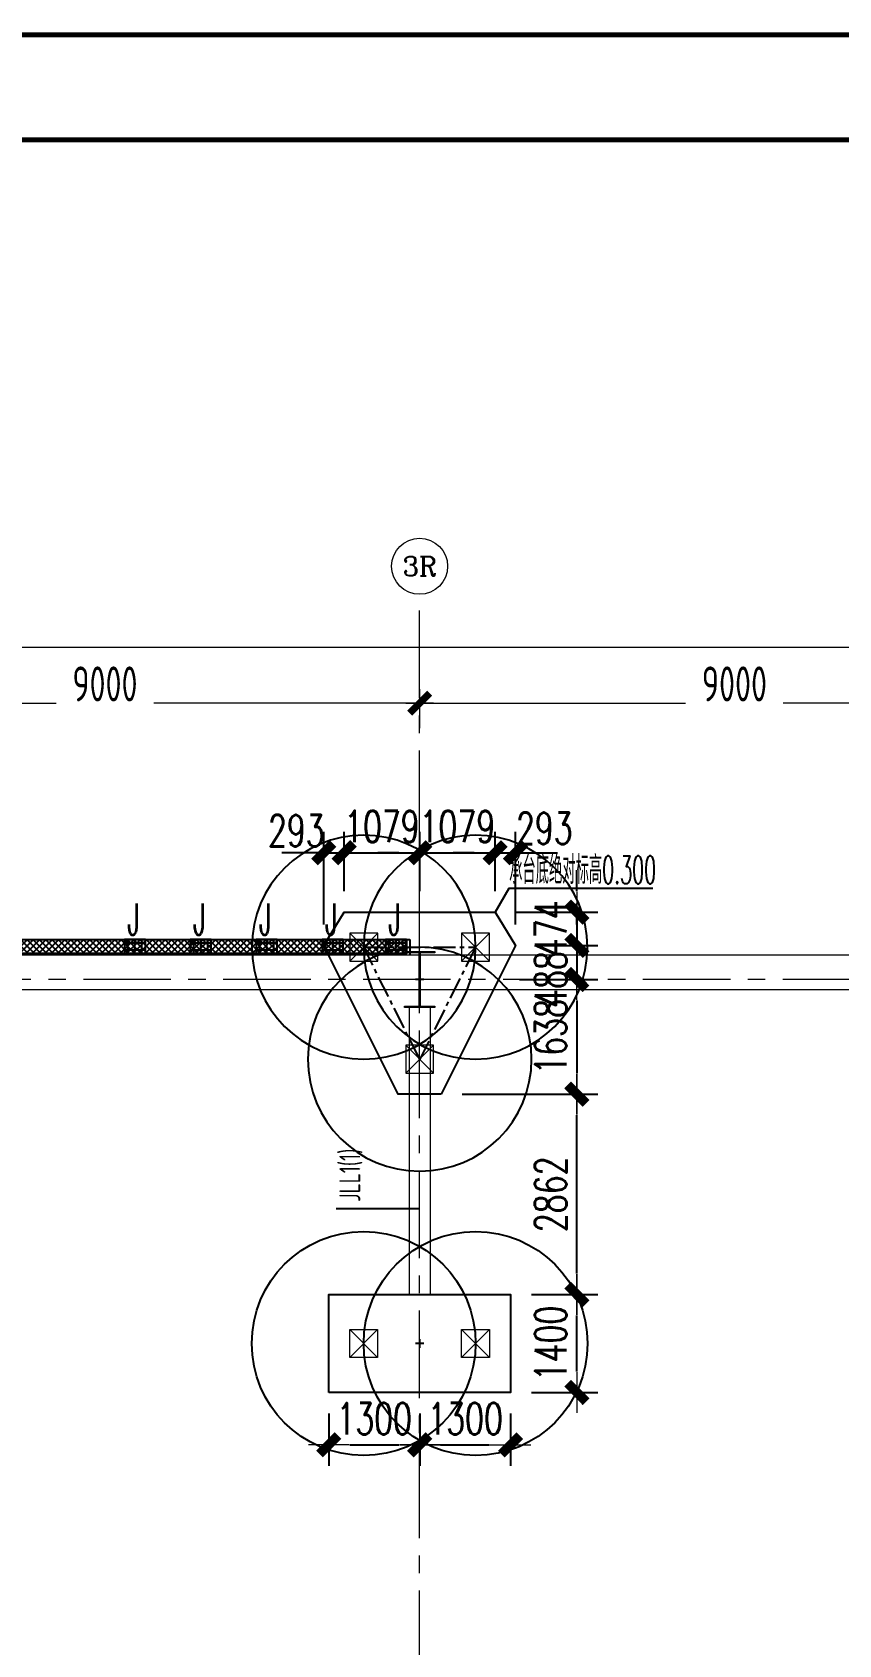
# Model space of a CAD drawing. Extents: x -1201378 to 2367219, y -619313 to 244905.
# Drawn here: x -224297 to -212766, y -192952 to -169915 of the extents above; entities that cross this region are included whole.
import ezdxf
from ezdxf.enums import TextEntityAlignment as Align

# ---------------------------------------------------------------- set-up
doc = ezdxf.new("R2010")
doc.units = 0
doc.header["$LTSCALE"] = 1000
doc.linetypes.add('CENTER', pattern=[2, 1.25, -0.25, 0.25, -0.25])
doc.layers.get('0').update_dxf_attribs({"linetype": 'CONTINUOUS'})
doc.layers.get('Defpoints').update_dxf_attribs({"linetype": 'CONTINUOUS'})
for name, color, linetype in [('0-cxFrame', 155, 'CONTINUOUS'), ('2钢材断面', 2, 'CONTINUOUS'), ('30预埋件', 30, 'CONTINUOUS'), ('40钢材投影', 40, 'CONTINUOUS'), ('A-WINDOW', 140, 'CONTINUOUS'), ('ALT_CEN-0-30', 1, 'CENTER'), ('S-BG', 131, 'CONTINUOUS'), ('S-DOTE1', 140, 'CENTER'), ('S-HATCH1-W', 252, 'CONTINUOUS'), ('S-SKL-H', 151, 'CONTINUOUS'), ('S-SS', 111, 'CONTINUOUS'), ('结构轮廓线', 1, 'CONTINUOUS')]:
    doc.layers.add(name, color=color, linetype=linetype)
for name, color, linetype, lineweight in [('0-cxText', 131, 'CONTINUOUS', 25), ('S-axis', 111, 'CONTINUOUS', 0), ('S-bkl', 4, 'CONTINUOUS', 0), ('S-col', 2, 'CONTINUOUS', 0), ('S-dim', 81, 'CONTINUOUS', 0), ('S-dote', 5, 'CENTER', 0), ('S-zhuang', 1, 'CONTINUOUS', 0)]:
    doc.layers.add(name, color=color, linetype=linetype, lineweight=lineweight)
doc.styles.add('_TCH_AXIS', font='COMPLEX', dxfattribs={"bigfont": 'GBCBIG'})
doc.styles.add('cx_tuming', font='simhei.ttf')
doc.styles.add('cx_tuqian1', font='')
doc.styles.add('DHTEXT-1', font='romans.shx', dxfattribs={"width": 0.7, "bigfont": 'chinese.shx'})
doc.styles.add('SS1', font='tj-romans1.shx', dxfattribs={"width": 0.7, "bigfont": 'tj-hztxt1.shx'})
doc.styles.add('TSSD_Dimension', font='tssdeng.shx', dxfattribs={"width": 0.7, "bigfont": 'hztxt.shx'})
doc.styles.add('样式 1', font='yjkeng.shx', dxfattribs={"width": 0.7, "height": 300, "bigfont": 'yjkchn.shx'})
doc.styles.add('黑体', font='simhei.ttf', dxfattribs={"width": 0.8})
doc.styles.get('cx_tuqian1').set_extended_font_data('SimSun')
doc.dimstyles.new('S-150-ARCHI', dxfattribs={"dimscale": 150, "dimtxt": 3, "dimasz": 2, "dimexe": 2, "dimexo": 2, "dimgap": 1, "dimtad": 1, "dimdec": 0, "dimzin": 0, "dimdsep": 46, "dimtxsty": 'SS1', "dimblk1": 'TT', "dimblk2": 'TT', "dimsah": 1, "dimcen": 1, "dimclrd": 256, "dimclre": 256, "dimclrt": 256, "dimadec": 0, "dimazin": 0, "dimtfac": 1, "dimtdec": 0, "dimtix": 1, "dimtmove": 2, "dimatfit": 0, "dimldrblk": 'TT', "dimfxl": 2, "dimtolj": 1, "dimtzin": 0, "dimarcsym": 0})
doc.dimstyles.new('TSSD_200_200', dxfattribs={"dimtxt": 500, "dimasz": 200, "dimexe": 200, "dimexo": 500, "dimgap": 200, "dimtad": 1, "dimdec": 0, "dimzin": 0, "dimdsep": 46, "dimtxsty": 'TSSD_Dimension', "dimblk": 'ARCHTICK', "dimcen": 0, "dimdle": 200, "dimclrt": 7, "dimadec": 0, "dimazin": 0, "dimtfac": 1, "dimtdec": 0, "dimtix": 1, "dimtmove": 2, "dimatfit": 3, "dimfxl": 1, "dimtolj": 1, "dimtzin": 0, "dimarcsym": 0})

# ---------------------------------------------------------------- blocks, each defined once
blk = doc.blocks.new('w42343243')
at = {"layer": 'S-col'}
blk.add_lwpolyline([(-165069, 621020), (-164639, 621020), (-164639, 621002), (-164848, 621002), (-164848, 620238), (-164639, 620238), (-164639, 620220), (-165069, 620220), (-165069, 620238), (-164860, 620238), (-164860, 621002), (-165069, 621002)], close=True, dxfattribs=at)
blk = doc.blocks.new('42343')
at = {"layer": 'A-WINDOW'}
blk.add_blockref('w42343243', (-99000, 100), dxfattribs=at)
blk = doc.blocks.new('_ArchTick')
at = {"color": 0, "linetype": 'ByBlock', "const_width": 0.5}
blk.add_lwpolyline([(-0.71, -0.71), (0.71, 0.71)], dxfattribs=at)
blk = doc.blocks.new('*D466')
at = {"layer": 'Defpoints', "color": 0, "transparency": 16777216}
for p in [(-218758, -279500), (-227758, -280358), (-218758, -280358)]:
    blk.add_point(p, dxfattribs=at)
at = {"layer": 'S-axis', "color": 0, "lineweight": -2, "transparency": 16777216}
for p, q in [((-227758, -279858), (-227758, -279300)), ((-218758, -279858), (-218758, -279300)), ((-227958, -279500), (-223957, -279500)), ((-218558, -279500), (-222560, -279500))]:
    blk.add_line(p, q, dxfattribs=at)
at = {"layer": 'S-axis', "color": 0, "lineweight": -2, "transparency": 16777216, "xscale": 200, "yscale": 200, "zscale": 200, "rotation": 180}
blk.add_blockref('_ArchTick', (-227758, -279500), dxfattribs=at)
at = {"layer": 'S-axis', "color": 0, "lineweight": -2, "transparency": 16777216, "xscale": 200, "yscale": 200, "zscale": 200}
blk.add_blockref('_ArchTick', (-218758, -279500), dxfattribs=at)
at = {"layer": 'S-axis', "color": 7, "transparency": 16777216, "insert": (-223258, -279225), "char_height": 500, "attachment_point": 5, "style": 'TSSD_Dimension'}
blk.add_mtext('\\A1;9000', dxfattribs=at)
blk = doc.blocks.new('*D467')
at = {"layer": 'Defpoints', "color": 0, "transparency": 16777216}
for p in [(-209758, -279500), (-218758, -280358), (-209758, -280358)]:
    blk.add_point(p, dxfattribs=at)
at = {"layer": 'S-axis', "color": 0, "lineweight": -2, "transparency": 16777216}
for p, q in [((-218758, -279858), (-218758, -279300)), ((-209758, -279858), (-209758, -279300)), ((-218958, -279500), (-214957, -279500)), ((-209558, -279500), (-213560, -279500))]:
    blk.add_line(p, q, dxfattribs=at)
at = {"layer": 'S-axis', "color": 0, "lineweight": -2, "transparency": 16777216, "xscale": 200, "yscale": 200, "zscale": 200, "rotation": 180}
blk.add_blockref('_ArchTick', (-218758, -279500), dxfattribs=at)
at = {"layer": 'S-axis', "color": 0, "lineweight": -2, "transparency": 16777216, "xscale": 200, "yscale": 200, "zscale": 200}
blk.add_blockref('_ArchTick', (-209758, -279500), dxfattribs=at)
at = {"layer": 'S-axis', "color": 7, "transparency": 16777216, "insert": (-214258, -279225), "char_height": 500, "attachment_point": 5, "style": 'TSSD_Dimension'}
blk.add_mtext('\\A1;9000', dxfattribs=at)
blk = doc.blocks.new('*D483')
at = {"layer": 'Defpoints', "color": 0, "transparency": 16777216}
for p in [(-82958, -278700), (-268658, -280258), (-82958, -280258)]:
    blk.add_point(p, dxfattribs=at)
at = {"layer": 'S-axis', "color": 0, "lineweight": -2, "transparency": 16777216}
for p, q in [((-268658, -279758), (-268658, -278500)), ((-82958, -279758), (-82958, -278500)), ((-268858, -278700), (-176749, -278700)), ((-82758, -278700), (-174868, -278700))]:
    blk.add_line(p, q, dxfattribs=at)
at = {"layer": 'S-axis', "color": 0, "lineweight": -2, "transparency": 16777216, "xscale": 200, "yscale": 200, "zscale": 200, "rotation": 180}
blk.add_blockref('_ArchTick', (-268658, -278700), dxfattribs=at)
at = {"layer": 'S-axis', "color": 0, "lineweight": -2, "transparency": 16777216, "xscale": 200, "yscale": 200, "zscale": 200}
blk.add_blockref('_ArchTick', (-82958, -278700), dxfattribs=at)
at = {"layer": 'S-axis', "color": 7, "transparency": 16777216, "insert": (-175808, -278425), "char_height": 500, "attachment_point": 5, "style": 'TSSD_Dimension'}
blk.add_mtext('\\A1;185700', dxfattribs=at)
blk = doc.blocks.new('TK22.A0 L(Dragon)')
at = {"layer": '0-cxFrame', "color": 7, "const_width": 0.5}
blk.add_lwpolyline([(0, 0), (-1486, 0), (-1486, 841), (0, 841)], close=True, dxfattribs=at)
at = {"layer": '0-cxFrame', "const_width": 0.5}
blk.add_lwpolyline([(-80, 10), (-1466, 10), (-1466, 831), (-80, 831)], close=True, dxfattribs=at)
at = {"style": '黑体', "flags": 4}
blk.add_attdef('图幅', text='', height=3.3, dxfattribs=at).set_placement((-40, 3), align=Align.RIGHT)
at = {"layer": '0-cxText', "flags": 4}
for tag, height, style, p in [('建设单位', 3.5, 'cx_tuming', (-45, 240)), ('项目名称', 3.5, 'cx_tuming', (-45, 210)), ('子项名称', 3.5, 'cx_tuming', (-45, 180)), ('工程编号', 3.3, 'cx_tuqian1', (-35, 165)), ('图名1', 3.5, 'cx_tuming', (-45, 87)), ('图名2', 3.5, 'cx_tuming', (-45, 79)), ('图名3', 3.5, 'cx_tuming', (-45, 71)), ('出图日期', 3.3, 'cx_tuqian1', (-39, 60)), ('专业', 3.3, 'cx_tuqian1', (-55, 52)), ('版次', 3.3, 'cx_tuqian1', (-20, 44)), ('图号', 3.3, 'cx_tuqian1', (-55, 44))]:
    blk.add_attdef(tag, text='', height=height, dxfattribs=dict(at, style=style)).set_placement(p, align=Align.MIDDLE)
at = {"layer": 'Defpoints', "color": 6, "flags": 4}
for tag, height, style, p in [('tufu', 3.3, '黑体', (-12, 12)), ('dwfname', 4, 'cx_tuqian1', (-80, 3))]:
    blk.add_attdef(tag, text='', height=height, dxfattribs=dict(at, style=style)).set_placement(p, align=Align.RIGHT)
blk = doc.blocks.new('S-ZHUANG-400')
at = {"layer": 'S-zhuang'}
for p, q in [((200, -200), (-200, 200)), ((-200, -200), (200, 200))]:
    blk.add_line(p, q, dxfattribs=at)
blk.add_lwpolyline([(-200, 200), (200, 200), (200, -200), (-200, -200)], close=True, dxfattribs=at)
blk = doc.blocks.new('CT3')
at = {"layer": 'Defpoints'}
for centre in [(-101758, -256416), (-102558, -258016), (-100958, -258016)]:
    blk.add_circle(centre, 1600, dxfattribs=at)
at = {"layer": 'S-DOTE1', "ltscale": 0.25}
for p, q in [((-101698, -257554), (-101818, -257554)), ((-101758, -257494), (-101758, -257614))]:
    blk.add_line(p, q, dxfattribs=at)
at = {"layer": 'S-DOTE1', "linetype": 'CENTER', "ltscale": 0.25}
blk.add_lwpolyline([(-100958, -258016), (-101758, -256416), (-102558, -258016)], close=True, dxfattribs=at)
at = {"layer": 'S-HATCH1-W'}
blk.add_lwpolyline([(-101449, -255916), (-102067, -255916), (-103130, -258042), (-102837, -258516), (-100680, -258516), (-100387, -258042)], close=True, dxfattribs=at)
at = {"layer": 'S-zhuang', "rotation": 90.00000000000001}
for p in [(-101758, -256416), (-102558, -258016), (-100958, -258016)]:
    blk.add_blockref('S-ZHUANG-400', p, dxfattribs=at)
blk = doc.blocks.new('TT')
blk.add_line((-0.969, 0), (0.969, 0))
at = {"const_width": 0.45}
blk.add_lwpolyline([(-0.442, -0.442), (0.442, 0.442)], dxfattribs=at)
blk = doc.blocks.new('*D1634')
at = {"layer": 'Defpoints', "color": 0, "transparency": 16777216}
for p in [(-219837, -181636), (-219837, -182486), (-220130, -182961)]:
    blk.add_point(p, dxfattribs=at)
at = {"layer": 'S-dim', "lineweight": -2, "transparency": 16777216}
for p, q in [((-220130, -182661), (-220130, -181336)), ((-219837, -182186), (-219837, -181336)), ((-220430, -181636), (-220730, -181636)), ((-220130, -181636), (-219837, -181636)), ((-219537, -181636), (-219237, -181636))]:
    blk.add_line(p, q, dxfattribs=at)
at = {"layer": 'S-dim', "lineweight": -2, "transparency": 16777216, "xscale": 300, "yscale": 300, "zscale": 300}
blk.add_blockref('TT', (-220130, -181636), dxfattribs=at)
at = {"layer": 'S-dim', "lineweight": -2, "transparency": 16777216, "xscale": 300, "yscale": 300, "zscale": 300, "rotation": 180}
blk.add_blockref('TT', (-219837, -181636), dxfattribs=at)
at = {"layer": 'S-dim', "transparency": 16777216, "insert": (-220522, -181322), "char_height": 450, "attachment_point": 5, "style": 'SS1'}
blk.add_mtext('\\A1;293', dxfattribs=at)
blk = doc.blocks.new('*D1635')
at = {"layer": 'Defpoints', "color": 0, "transparency": 16777216}
for p in [(-218758, -181636), (-219837, -182486), (-218758, -182486)]:
    blk.add_point(p, dxfattribs=at)
at = {"layer": 'S-dim', "lineweight": -2, "transparency": 16777216}
for p, q in [((-219837, -182186), (-219837, -181336)), ((-218758, -182186), (-218758, -181336)), ((-220137, -181636), (-220437, -181636)), ((-219837, -181636), (-218758, -181636)), ((-218458, -181636), (-218158, -181636))]:
    blk.add_line(p, q, dxfattribs=at)
at = {"layer": 'S-dim', "lineweight": -2, "transparency": 16777216, "xscale": 300, "yscale": 300, "zscale": 300}
blk.add_blockref('TT', (-219837, -181636), dxfattribs=at)
at = {"layer": 'S-dim', "lineweight": -2, "transparency": 16777216, "xscale": 300, "yscale": 300, "zscale": 300, "rotation": 180}
blk.add_blockref('TT', (-218758, -181636), dxfattribs=at)
at = {"layer": 'S-dim', "transparency": 16777216, "insert": (-219298, -181261), "char_height": 450, "attachment_point": 5, "style": 'SS1'}
blk.add_mtext('\\A1;1079', dxfattribs=at)
blk = doc.blocks.new('*D1636')
at = {"layer": 'Defpoints', "color": 0, "transparency": 16777216}
for p in [(-217680, -181636), (-218758, -182486), (-217680, -182486)]:
    blk.add_point(p, dxfattribs=at)
at = {"layer": 'S-dim', "lineweight": -2, "transparency": 16777216}
for p, q in [((-218758, -182186), (-218758, -181336)), ((-217680, -182186), (-217680, -181336)), ((-219058, -181636), (-219358, -181636)), ((-218758, -181636), (-217680, -181636)), ((-217380, -181636), (-217080, -181636))]:
    blk.add_line(p, q, dxfattribs=at)
at = {"layer": 'S-dim', "lineweight": -2, "transparency": 16777216, "xscale": 300, "yscale": 300, "zscale": 300}
blk.add_blockref('TT', (-218758, -181636), dxfattribs=at)
at = {"layer": 'S-dim', "lineweight": -2, "transparency": 16777216, "xscale": 300, "yscale": 300, "zscale": 300, "rotation": 180}
blk.add_blockref('TT', (-217680, -181636), dxfattribs=at)
at = {"layer": 'S-dim', "transparency": 16777216, "insert": (-218219, -181261), "char_height": 450, "attachment_point": 5, "style": 'SS1'}
blk.add_mtext('\\A1;1079', dxfattribs=at)
blk = doc.blocks.new('*D1637')
at = {"layer": 'Defpoints', "color": 0, "transparency": 16777216}
for p in [(-217387, -181636), (-217680, -182486), (-217387, -182961)]:
    blk.add_point(p, dxfattribs=at)
at = {"layer": 'S-dim', "lineweight": -2, "transparency": 16777216}
for p, q in [((-217680, -182186), (-217680, -181336)), ((-217387, -182661), (-217387, -181336)), ((-217980, -181636), (-218280, -181636)), ((-217680, -181636), (-217387, -181636)), ((-217087, -181636), (-216787, -181636))]:
    blk.add_line(p, q, dxfattribs=at)
at = {"layer": 'S-dim', "lineweight": -2, "transparency": 16777216, "xscale": 300, "yscale": 300, "zscale": 300}
blk.add_blockref('TT', (-217680, -181636), dxfattribs=at)
at = {"layer": 'S-dim', "lineweight": -2, "transparency": 16777216, "xscale": 300, "yscale": 300, "zscale": 300, "rotation": 180}
blk.add_blockref('TT', (-217387, -181636), dxfattribs=at)
at = {"layer": 'S-dim', "transparency": 16777216, "insert": (-216976, -181287), "char_height": 450, "attachment_point": 5, "style": 'SS1'}
blk.add_mtext('\\A1;293', dxfattribs=at)
blk = doc.blocks.new('*D1638')
at = {"layer": 'Defpoints', "color": 0, "transparency": 16777216}
for p in [(-217680, -182486), (-217387, -182961), (-216511, -182961)]:
    blk.add_point(p, dxfattribs=at)
at = {"layer": 'S-dim', "lineweight": -2, "transparency": 16777216}
for p, q in [((-216511, -182186), (-216511, -181886)), ((-217380, -182486), (-216211, -182486)), ((-216511, -182486), (-216511, -182961)), ((-217087, -182961), (-216211, -182961)), ((-216511, -183261), (-216511, -183561))]:
    blk.add_line(p, q, dxfattribs=at)
at = {"layer": 'S-dim', "lineweight": -2, "transparency": 16777216, "xscale": 300, "yscale": 300, "zscale": 300}
for p, rotation in [((-216511, -182486), 270), ((-216511, -182961), 90)]:
    blk.add_blockref('TT', p, dxfattribs=dict(at, rotation=rotation))
at = {"layer": 'S-dim', "transparency": 16777216, "insert": (-216886, -182723), "char_height": 450, "attachment_point": 5, "rotation": 90, "style": 'SS1'}
blk.add_mtext('\\A1;474', dxfattribs=at)
blk = doc.blocks.new('*D1639')
at = {"layer": 'Defpoints', "color": 0, "transparency": 16777216}
for p in [(-217387, -182961), (-217630, -183448), (-216511, -183448)]:
    blk.add_point(p, dxfattribs=at)
at = {"layer": 'S-dim', "lineweight": -2, "transparency": 16777216}
for p, q in [((-216511, -182661), (-216511, -182361)), ((-217087, -182961), (-216211, -182961)), ((-216511, -182961), (-216511, -183448)), ((-217330, -183448), (-216211, -183448)), ((-216511, -183748), (-216511, -184048))]:
    blk.add_line(p, q, dxfattribs=at)
at = {"layer": 'S-dim', "lineweight": -2, "transparency": 16777216, "xscale": 300, "yscale": 300, "zscale": 300}
for p, rotation in [((-216511, -182961), 270), ((-216511, -183448), 90)]:
    blk.add_blockref('TT', p, dxfattribs=dict(at, rotation=rotation))
at = {"layer": 'S-dim', "transparency": 16777216, "insert": (-216886, -183448), "char_height": 450, "attachment_point": 5, "rotation": 90, "style": 'SS1'}
blk.add_mtext('\\A1;488', dxfattribs=at)
blk = doc.blocks.new('*D1640')
at = {"layer": 'Defpoints', "color": 0, "transparency": 16777216}
for p in [(-217630, -183448), (-218449, -185086), (-216511, -185086)]:
    blk.add_point(p, dxfattribs=at)
at = {"layer": 'S-dim', "lineweight": -2, "transparency": 16777216}
for p, q in [((-217330, -183448), (-216211, -183448)), ((-216511, -183748), (-216511, -184786)), ((-218149, -185086), (-216211, -185086))]:
    blk.add_line(p, q, dxfattribs=at)
at = {"layer": 'S-dim', "lineweight": -2, "transparency": 16777216, "xscale": 300, "yscale": 300, "zscale": 300}
for p, rotation in [((-216511, -183448), 90), ((-216511, -185086), 270)]:
    blk.add_blockref('TT', p, dxfattribs=dict(at, rotation=rotation))
at = {"layer": 'S-dim', "transparency": 16777216, "insert": (-216886, -184267), "char_height": 450, "attachment_point": 5, "rotation": 90, "style": 'SS1'}
blk.add_mtext('\\A1;1638', dxfattribs=at)
blk = doc.blocks.new('CT2')
at = {"layer": 'Defpoints'}
for centre in [(-193625, -186366), (-193625, -187966)]:
    blk.add_circle(centre, 1600, dxfattribs=at)
at = {"layer": 'S-DOTE1', "ltscale": 0.25}
for p, q in [((-193565, -187166), (-193685, -187166)), ((-193625, -187226), (-193625, -187106))]:
    blk.add_line(p, q, dxfattribs=at)
at = {"layer": 'S-HATCH1-W'}
blk.add_lwpolyline([(-194325, -185866), (-192925, -185866), (-192925, -188466), (-194325, -188466)], close=True, dxfattribs=at)
at = {"layer": 'S-zhuang'}
for p in [(-193625, -186366), (-193625, -187966)]:
    blk.add_blockref('S-ZHUANG-400', p, dxfattribs=at)
blk = doc.blocks.new('*D2972')
at = {"layer": 'Defpoints', "color": 0, "transparency": 16777216}
for p in [(-220058, -189348), (-218758, -189348), (-218758, -190096)]:
    blk.add_point(p, dxfattribs=at)
at = {"layer": 'S-dim', "lineweight": -2, "transparency": 16777216}
for p, q in [((-220058, -189648), (-220058, -190396)), ((-218758, -189648), (-218758, -190396)), ((-219758, -190096), (-219058, -190096))]:
    blk.add_line(p, q, dxfattribs=at)
at = {"layer": 'S-dim', "lineweight": -2, "transparency": 16777216, "xscale": 300, "yscale": 300, "zscale": 300, "rotation": 180}
blk.add_blockref('TT', (-220058, -190096), dxfattribs=at)
at = {"layer": 'S-dim', "lineweight": -2, "transparency": 16777216, "xscale": 300, "yscale": 300, "zscale": 300}
blk.add_blockref('TT', (-218758, -190096), dxfattribs=at)
at = {"layer": 'S-dim', "transparency": 16777216, "insert": (-219408, -189721), "char_height": 450, "attachment_point": 5, "style": 'SS1'}
blk.add_mtext('\\A1;1300', dxfattribs=at)
blk = doc.blocks.new('*D2969')
at = {"layer": 'Defpoints', "color": 0, "transparency": 16777216}
for p in [(-218758, -189348), (-217458, -189348), (-217458, -190096)]:
    blk.add_point(p, dxfattribs=at)
at = {"layer": 'S-dim', "lineweight": -2, "transparency": 16777216}
for p, q in [((-218758, -189648), (-218758, -190396)), ((-217458, -189648), (-217458, -190396)), ((-218458, -190096), (-217758, -190096))]:
    blk.add_line(p, q, dxfattribs=at)
at = {"layer": 'S-dim', "lineweight": -2, "transparency": 16777216, "xscale": 300, "yscale": 300, "zscale": 300, "rotation": 180}
blk.add_blockref('TT', (-218758, -190096), dxfattribs=at)
at = {"layer": 'S-dim', "lineweight": -2, "transparency": 16777216, "xscale": 300, "yscale": 300, "zscale": 300}
blk.add_blockref('TT', (-217458, -190096), dxfattribs=at)
at = {"layer": 'S-dim', "transparency": 16777216, "insert": (-218108, -189721), "char_height": 450, "attachment_point": 5, "style": 'SS1'}
blk.add_mtext('\\A1;1300', dxfattribs=at)
blk = doc.blocks.new('*D2970')
at = {"layer": 'Defpoints', "color": 0, "transparency": 16777216}
for p in [(-217458, -187948), (-216511, -187948), (-217458, -189348)]:
    blk.add_point(p, dxfattribs=at)
at = {"layer": 'S-dim', "lineweight": -2, "transparency": 16777216}
for p, q in [((-217158, -187948), (-216211, -187948)), ((-216511, -189048), (-216511, -188248)), ((-217158, -189348), (-216211, -189348))]:
    blk.add_line(p, q, dxfattribs=at)
at = {"layer": 'S-dim', "lineweight": -2, "transparency": 16777216, "xscale": 300, "yscale": 300, "zscale": 300}
for p, rotation in [((-216511, -187948), 90), ((-216511, -189348), 270)]:
    blk.add_blockref('TT', p, dxfattribs=dict(at, rotation=rotation))
at = {"layer": 'S-dim', "transparency": 16777216, "insert": (-216886, -188648), "char_height": 450, "attachment_point": 5, "rotation": 90, "style": 'SS1'}
blk.add_mtext('\\A1;1400', dxfattribs=at)
blk = doc.blocks.new('*D2971')
at = {"layer": 'Defpoints', "color": 0, "transparency": 16777216}
for p in [(-218449, -185086), (-216511, -185086), (-217458, -187948)]:
    blk.add_point(p, dxfattribs=at)
at = {"layer": 'S-dim', "lineweight": -2, "transparency": 16777216}
for p, q in [((-218149, -185086), (-216211, -185086)), ((-216511, -187648), (-216511, -185386)), ((-217158, -187948), (-216211, -187948))]:
    blk.add_line(p, q, dxfattribs=at)
at = {"layer": 'S-dim', "lineweight": -2, "transparency": 16777216, "xscale": 300, "yscale": 300, "zscale": 300}
for p, rotation in [((-216511, -185086), 90), ((-216511, -187948), 270)]:
    blk.add_blockref('TT', p, dxfattribs=dict(at, rotation=rotation))
at = {"layer": 'S-dim', "transparency": 16777216, "insert": (-216886, -186517), "char_height": 450, "attachment_point": 5, "rotation": 90, "style": 'SS1'}
blk.add_mtext('\\A1;2862', dxfattribs=at)
blk = doc.blocks.new('3号一层翻口')
at = {"layer": '结构轮廓线', "color": 1, "ltscale": 500}
for p, q in [((-532418, -182878), (-518898, -182878)), ((-518898, -182878), (-518898, -183098))]:
    blk.add_line(p, q, dxfattribs=at)
blk = doc.blocks.new('20250902145151')
at = {"layer": '2钢材断面'}
for p, q in [((150, 100), (-150, 100)), ((-150, 100), (-150, -100)), ((150, -100), (150, 100)), ((-150, -100), (150, -100))]:
    blk.add_line(p, q, dxfattribs=at)
at = {"layer": '40钢材投影'}
for centre, radius in [((-100, 50), 10), ((-100, 50), 5), ((0, 50), 10), ((0, 50), 5), ((100, 50), 10), ((100, 50), 5), ((-100, -50), 10), ((-100, -50), 5), ((0, -50), 10), ((0, -50), 5), ((100, -50), 10), ((100, -50), 5)]:
    blk.add_circle(centre, radius, dxfattribs=at)
at = {"layer": 'ALT_CEN-0-30', "ltscale": 20}
for p, q in [((-150, 50), (150, 50)), ((-100, 100), (-100, -100)), ((0, 100), (0, -100)), ((100, 100), (100, -100)), ((-150, -50), (150, -50))]:
    blk.add_line(p, q, dxfattribs=at)
blk = doc.blocks.new('20250912153858')
at = {"ltscale": 50}
blk.add_blockref('20250902145151', (0, 100), dxfattribs=at)
at = {"layer": '30预埋件', "style": 'DHTEXT-1', "text_generation_flag": 6, "width": 0.55}
blk.add_attdef('B', (105, -65), '', height=450, dxfattribs=at)
blk = doc.blocks.new('3#轴网')
at = {"layer": 'S-axis'}
blk.add_circle((-218758.5, -277544.2), 400, dxfattribs=at)
at = {"layer": 'S-dote'}
for p, q in [((-218758.5, -363428.2), (-218758.5, -277944.2)), ((-78316.2, -283448.2), (-273210.6, -283448.2))]:
    blk.add_line(p, q, dxfattribs=at)
at = {"layer": 'S-axis', "style": '_TCH_AXIS'}
blk.add_text('3R', height=276.42, dxfattribs=at).set_placement((-219002, -277682.4), (-218515, -277682.4), align=Align.FIT)
at = {"layer": 'S-axis'}
for base, p1, p2, picture, middle in [((-82958.5, -278700.4), (-268658.5, -280258.4), (-82958.5, -280258.4), '*D483', (-175808.5, -278425.4)), ((-218758.5, -279500.4), (-227758.5, -280358.4), (-218758.5, -280358.4), '*D466', (-223258.5, -279225.4)), ((-209758.5, -279500.4), (-218758.5, -280358.4), (-209758.5, -280358.4), '*D467', (-214258.5, -279225.4))]:
    dim = blk.add_linear_dim(base=base, p1=p1, p2=p2, angle=0, dimstyle='TSSD_200_200', dxfattribs=at)
    dim.commit()
    dim.dimension.update_dxf_attribs({"geometry": picture, "text_midpoint": middle, "dimtype": 161})

msp = doc.modelspace()

# ---------------------------------------------------------------- hatches: boundary and pattern name
at = {"layer": 'S-HATCH1-W'}
h = msp.add_hatch(dxfattribs=at)
h.set_pattern_fill('ANSI37', color=256, scale=20)
h.paths.add_polyline_path([(-232368.5, -182878.1), (-218948.5, -182878.1), (-218948.5, -183078.1), (-232368.5, -183078.1)])

# ---------------------------------------------------------------- linework, layer by layer
at = {"layer": 'S-BG'}
msp.add_lwpolyline([(-215423.7, -182149.4), (-217485.3, -182149.4), (-217679.7, -182486.3)], dxfattribs=at)
at = {"layer": 'S-bkl'}
for p, q in [((-103058.5, -183098.2), (-251012.9, -183098.2)), ((-103028.5, -183597.3), (-250596.6, -183597.3)), ((-218908.5, -183848.2), (-218908.5, -187948.2)), ((-218608.5, -183848.2), (-218608.5, -187948.2))]:
    msp.add_line(p, q, dxfattribs=at)
at = {"layer": 'S-HATCH1-W'}
msp.add_lwpolyline([(-232368.5, -182878.1), (-218948.5, -182878.1), (-218948.5, -183078.1), (-232368.5, -183078.1)], close=True, dxfattribs=at)
at = {"layer": 'S-SKL-H'}
msp.add_line((-218758.5, -186725.4), (-219951.2, -186725.4), dxfattribs=at)

# ---------------------------------------------------------------- block references
at = {"layer": '0-cxFrame', "xscale": 150, "yscale": 150, "zscale": 150}
msp.add_blockref('TK22.A0 L(Dragon)', (-64991.7, -296102.2), dxfattribs=at)
at = {"layer": 'S-axis'}
msp.add_blockref('3#轴网', (0, 100000), dxfattribs=at)
at = {"layer": 'S-col'}
msp.add_blockref('42343', (45095.7, -804168.2), dxfattribs=at)
at = {"layer": 'S-SS'}
msp.add_blockref('3号一层翻口', (300000, 0), dxfattribs=at)
at = {"layer": 'S-zhuang', "xscale": -1, "rotation": 180}
msp.add_blockref('CT3', (-117000, -441002.4), dxfattribs=at)
at = {"layer": 'S-zhuang', "rotation": 90}
msp.add_blockref('CT2', (-405924.7, 4976.6), dxfattribs=at)
at = {"layer": '结构轮廓线', "ltscale": 500, "rotation": 180}
for p in [(-222829.9, -182878.1), (-221887, -182878.1), (-220944.2, -182878.1), (-220001.3, -182878.1), (-219098.5, -182878.1)]:
    msp.add_blockref('20250912153858', p, dxfattribs=at).add_auto_attribs({'B': 'J'})

# ---------------------------------------------------------------- texts
at = {"layer": 'S-BG', "style": 'SS1', "width": 0.5}
msp.add_text('承台底绝对标高0.300', height=400, dxfattribs=at).set_placement((-217479, -181882.9), align=Align.MIDDLE_LEFT)
at = {"layer": 'S-SKL-H', "style": '样式 1', "width": 0.7}
msp.add_text('JLL1(1)', height=300, rotation=90, dxfattribs=at).set_placement((-219607, -186624.6))

# ---------------------------------------------------------------- dimensions: what is measured, and where the dimension line sits
at = {"layer": 'S-dim'}
for base, p1, p2, picture, middle in [((-219837.2, -181635.7), (-220130.3, -182960.6), (-219837.2, -182486.3), '*D1634', (-220522, -181322.4)), ((-217386.6, -181635.7), (-217679.7, -182486.3), (-217386.6, -182960.6), '*D1637', (-216976.3, -181286.9))]:
    dim = msp.add_linear_dim(base=base, p1=p1, p2=p2, dimstyle='S-150-ARCHI', dxfattribs=at)
    dim.commit()
    dim.dimension.update_dxf_attribs({"geometry": picture, "text_midpoint": middle, "dimtype": 160})
for base, p1, p2, picture, middle in [((-218758.5, -181635.7), (-219837.2, -182486.3), (-218758.5, -182486.3), '*D1635', (-219297.8, -181260.7)), ((-217679.7, -181635.7), (-218758.5, -182486.3), (-217679.7, -182486.3), '*D1636', (-218219.1, -181260.7)), ((-218758.5, -190095.7), (-220058.5, -189348.2), (-218758.5, -189348.2), '*D2972', (-219408.5, -189720.7)), ((-217458.5, -190095.7), (-218758.5, -189348.2), (-217458.5, -189348.2), '*D2969', (-218108.5, -189720.7))]:
    dim = msp.add_linear_dim(base=base, p1=p1, p2=p2, dimstyle='S-150-ARCHI', dxfattribs=at)
    dim.commit()
    dim.dimension.update_dxf_attribs({"geometry": picture, "text_midpoint": middle})
for base, p1, p2, angle, picture, middle in [((-216510.6, -182960.6), (-217679.7, -182486.3), (-217386.6, -182960.6), 270, '*D1638', (-216885.6, -182723.4)), ((-216510.6, -185086.3), (-217630.4, -183448.2), (-218449.4, -185086.3), 270, '*D1640', (-216885.6, -184267.2)), ((-216510.6, -185086.3), (-217458.5, -187948.2), (-218449.4, -185086.3), 90, '*D2971', (-216885.6, -186517.2)), ((-216510.6, -187948.2), (-217458.5, -189348.2), (-217458.5, -187948.2), 90, '*D2970', (-216885.6, -188648.2))]:
    dim = msp.add_linear_dim(base=base, p1=p1, p2=p2, angle=angle, dimstyle='S-150-ARCHI', dxfattribs=at)
    dim.commit()
    dim.dimension.update_dxf_attribs({"geometry": picture, "text_midpoint": middle})
dim = msp.add_linear_dim(base=(-216510.6, -183448.2), p1=(-217386.6, -182960.6), p2=(-217630.4, -183448.2), angle=270, dimstyle='S-150-ARCHI', dxfattribs=at)
dim.commit()
dim.dimension.update_dxf_attribs({"geometry": '*D1639', "text_midpoint": (-216885.6, -183448.2), "dimtype": 160})

doc.saveas('drawing.dxf')
